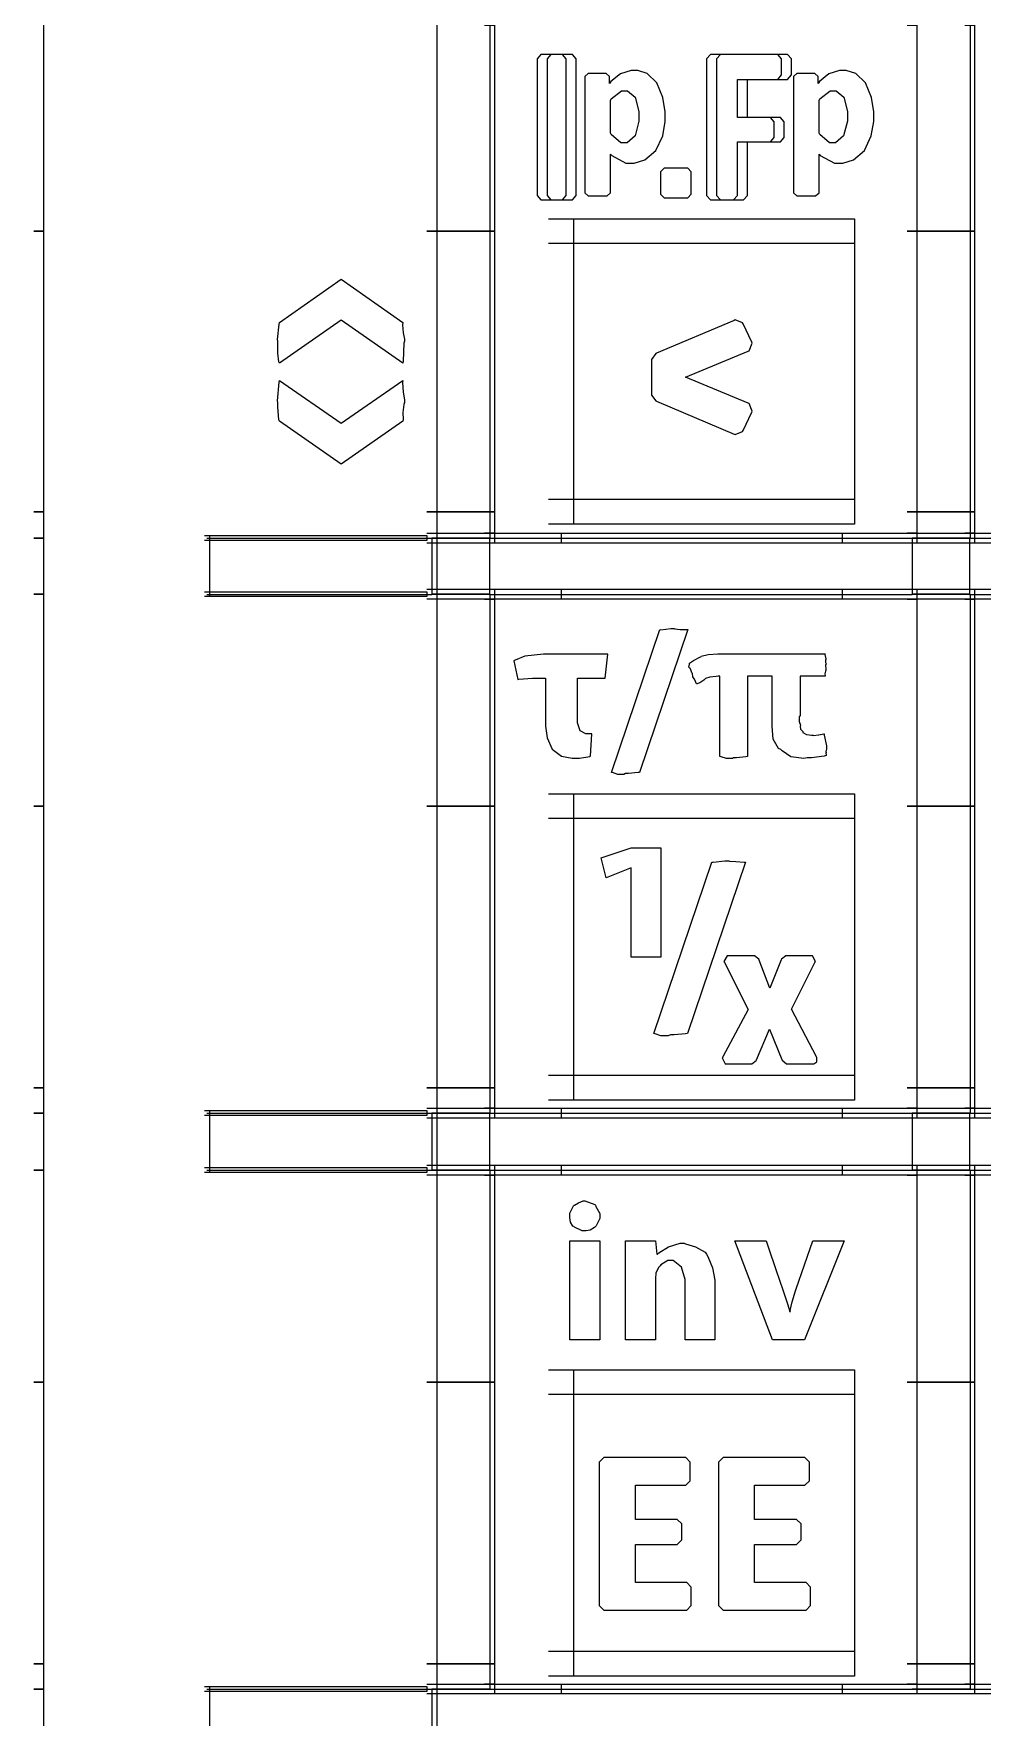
# Model space of a CAD drawing. Extents: x 1.97 to 9.39, y 0.66 to 7.28.
# Drawn here: x 5.895 to 7.222, y 3.086 to 5.441 of the extents above; entities that cross this region are included whole.
import ezdxf

# ---------------------------------------------------------------- set-up
doc = ezdxf.new("R2010")
doc.units = 0
doc.layers.get('0').update_dxf_attribs({"linetype": 'CONTINUOUS'})

msp = doc.modelspace()

# ---------------------------------------------------------------- linework, layer by layer
at = {"color": 0}
for points in [[(6.44515, 5.46669), (6.45904, 5.46669), (6.45904, 5.16461), (6.44515, 5.16461)], [(5.89513, 5.45975), (5.90901, 5.45975), (5.90901, 5.16461), (5.89513, 5.16461)], [(6.52572, 5.45281), (6.53961, 5.45281), (6.53961, 5.16461), (6.52572, 5.16461)], [(7.11664, 5.45281), (7.13053, 5.45281), (7.13053, 5.16461), (7.11664, 5.16461)], [(7.19721, 5.45281), (7.2111, 5.45281), (7.2111, 5.16461), (7.19721, 5.16461)], [(6.61529, 5.18197), (6.65001, 5.18197), (6.65001, 4.75489), (6.61529, 4.75489)], [(6.61529, 5.18197), (7.04308, 5.18197), (7.04308, 5.14725), (6.61529, 5.14725)], [(7.00836, 5.18197), (7.04308, 5.18197), (7.04308, 4.75489), (7.00836, 4.75489)], [(5.89513, 5.16461), (5.90901, 5.16461), (5.90901, 4.77225), (5.89513, 4.77225)], [(6.44515, 5.16461), (6.45904, 5.16461), (6.45904, 4.77225), (6.44515, 4.77225)], [(6.52572, 5.16461), (6.53961, 5.16461), (6.53961, 4.77225), (6.52572, 4.77225)], [(7.11664, 5.16461), (7.13053, 5.16461), (7.13053, 4.77225), (7.11664, 4.77225)], [(7.19721, 5.16461), (7.2111, 5.16461), (7.2111, 4.77225), (7.19721, 4.77225)], [(6.61529, 4.78961), (7.04308, 4.78961), (7.04308, 4.75489), (6.61529, 4.75489)], [(5.89513, 4.77225), (5.90901, 4.77225), (5.90901, 4.7354), (5.89513, 4.7354)], [(6.44515, 4.77225), (6.45904, 4.77225), (6.45904, 4.72846), (6.44515, 4.72846)], [(6.52572, 4.77225), (6.53961, 4.77225), (6.53961, 4.74235), (6.52572, 4.74235)], [(7.11664, 4.77225), (7.13053, 4.77225), (7.13053, 4.74235), (7.11664, 4.74235)], [(7.19721, 4.77225), (7.2111, 4.77225), (7.2111, 4.74235), (7.19721, 4.74235)], [(5.89513, 4.7354), (5.90901, 4.7354), (5.90901, 4.65696), (5.89513, 4.65696)], [(6.134, 4.73888), (6.14094, 4.73888), (6.14094, 4.65349), (6.134, 4.65349)], [(6.134, 4.73888), (6.44515, 4.73888), (6.44515, 4.73193), (6.134, 4.73193)], [(6.44515, 4.74235), (6.45904, 4.74235), (6.45904, 4.65001), (6.44515, 4.65001)], [(6.45904, 4.74235), (6.53961, 4.74235), (6.53961, 4.72846), (6.45904, 4.72846)], [(6.52572, 4.74235), (6.63265, 4.74235), (6.63265, 4.72846), (6.52572, 4.72846)], [(6.63265, 4.74235), (7.02572, 4.74235), (7.02572, 4.72846), (6.63265, 4.72846)], [(7.02572, 4.74235), (7.13053, 4.74235), (7.13053, 4.72846), (7.02572, 4.72846)], [(7.11664, 4.74235), (7.2111, 4.74235), (7.2111, 4.72846), (7.11664, 4.72846)], [(7.19721, 4.74235), (7.30208, 4.74235), (7.30208, 4.72846), (7.19721, 4.72846)], [(6.44515, 4.6639), (6.45904, 4.6639), (6.45904, 4.3604), (6.44515, 4.3604)], [(6.45904, 4.6639), (6.53961, 4.6639), (6.53961, 4.65001), (6.45904, 4.65001)], [(6.52572, 4.6639), (6.63265, 4.6639), (6.63265, 4.65001), (6.52572, 4.65001)], [(6.63265, 4.6639), (7.02572, 4.6639), (7.02572, 4.65001), (6.63265, 4.65001)], [(7.02572, 4.6639), (7.13053, 4.6639), (7.13053, 4.65001), (7.02572, 4.65001)], [(7.11664, 4.6639), (7.2111, 4.6639), (7.2111, 4.65001), (7.11664, 4.65001)], [(7.19721, 4.6639), (7.30208, 4.6639), (7.30208, 4.65001), (7.19721, 4.65001)], [(5.89513, 4.65696), (5.90901, 4.65696), (5.90901, 4.3604), (5.89513, 4.3604)], [(6.134, 4.66043), (6.44515, 4.66043), (6.44515, 4.65349), (6.134, 4.65349)], [(6.52572, 4.65001), (6.53961, 4.65001), (6.53961, 4.3604), (6.52572, 4.3604)], [(7.11664, 4.65001), (7.13053, 4.65001), (7.13053, 4.3604), (7.11664, 4.3604)], [(7.19721, 4.65001), (7.2111, 4.65001), (7.2111, 4.3604), (7.19721, 4.3604)], [(5.89513, 4.3604), (5.90901, 4.3604), (5.90901, 3.96669), (5.89513, 3.96669)], [(6.44515, 4.3604), (6.45904, 4.3604), (6.45904, 3.96669), (6.44515, 3.96669)], [(6.52572, 4.3604), (6.53961, 4.3604), (6.53961, 3.96669), (6.52572, 3.96669)], [(6.61529, 4.37776), (6.65001, 4.37776), (6.65001, 3.94933), (6.61529, 3.94933)], [(6.61529, 4.37776), (7.04308, 4.37776), (7.04308, 4.34304), (6.61529, 4.34304)], [(7.00836, 4.37776), (7.04308, 4.37776), (7.04308, 3.94933), (7.00836, 3.94933)], [(7.11664, 4.3604), (7.13053, 4.3604), (7.13053, 3.96669), (7.11664, 3.96669)], [(7.19721, 4.3604), (7.2111, 4.3604), (7.2111, 3.96669), (7.19721, 3.96669)], [(6.61529, 3.98406), (7.04308, 3.98406), (7.04308, 3.94933), (6.61529, 3.94933)], [(5.89513, 3.96669), (5.90901, 3.96669), (5.90901, 3.93126), (5.89513, 3.93126)], [(6.44515, 3.96669), (6.45904, 3.96669), (6.45904, 3.92432), (6.44515, 3.92432)], [(6.52572, 3.96669), (6.53961, 3.96669), (6.53961, 3.93821), (6.52572, 3.93821)], [(7.11664, 3.96669), (7.13053, 3.96669), (7.13053, 3.93821), (7.11664, 3.93821)], [(7.19721, 3.96669), (7.2111, 3.96669), (7.2111, 3.93821), (7.19721, 3.93821)], [(6.134, 3.93474), (6.14094, 3.93474), (6.14094, 3.84793), (6.134, 3.84793)], [(6.134, 3.93474), (6.44515, 3.93474), (6.44515, 3.92779), (6.134, 3.92779)], [(6.44515, 3.93821), (6.45904, 3.93821), (6.45904, 3.84446), (6.44515, 3.84446)], [(6.45904, 3.93821), (6.53961, 3.93821), (6.53961, 3.92432), (6.45904, 3.92432)], [(6.52572, 3.93821), (6.63265, 3.93821), (6.63265, 3.92432), (6.52572, 3.92432)], [(6.63265, 3.93821), (7.02572, 3.93821), (7.02572, 3.92432), (6.63265, 3.92432)], [(7.02572, 3.93821), (7.13053, 3.93821), (7.13053, 3.92432), (7.02572, 3.92432)], [(7.11664, 3.93821), (7.2111, 3.93821), (7.2111, 3.92432), (7.11664, 3.92432)], [(7.19721, 3.93821), (7.30208, 3.93821), (7.30208, 3.92432), (7.19721, 3.92432)], [(5.89513, 3.93126), (5.90901, 3.93126), (5.90901, 3.8514), (5.89513, 3.8514)], [(5.89513, 3.8514), (5.90901, 3.8514), (5.90901, 3.55485), (5.89513, 3.55485)], [(6.134, 3.85487), (6.44515, 3.85487), (6.44515, 3.84793), (6.134, 3.84793)], [(6.44515, 3.85835), (6.45904, 3.85835), (6.45904, 3.55485), (6.44515, 3.55485)], [(6.45904, 3.85835), (6.53961, 3.85835), (6.53961, 3.84446), (6.45904, 3.84446)], [(6.52572, 3.85835), (6.63265, 3.85835), (6.63265, 3.84446), (6.52572, 3.84446)], [(6.52572, 3.84446), (6.53961, 3.84446), (6.53961, 3.55485), (6.52572, 3.55485)], [(6.63265, 3.85835), (7.02572, 3.85835), (7.02572, 3.84446), (6.63265, 3.84446)], [(7.02572, 3.85835), (7.13053, 3.85835), (7.13053, 3.84446), (7.02572, 3.84446)], [(7.11664, 3.85835), (7.2111, 3.85835), (7.2111, 3.84446), (7.11664, 3.84446)], [(7.11664, 3.84446), (7.13053, 3.84446), (7.13053, 3.55485), (7.11664, 3.55485)], [(7.19721, 3.85835), (7.30208, 3.85835), (7.30208, 3.84446), (7.19721, 3.84446)], [(7.19721, 3.84446), (7.2111, 3.84446), (7.2111, 3.55485), (7.19721, 3.55485)], [(6.61529, 3.57221), (6.65001, 3.57221), (6.65001, 3.14378), (6.61529, 3.14378)], [(6.61529, 3.57221), (7.04308, 3.57221), (7.04308, 3.53749), (6.61529, 3.53749)], [(7.00836, 3.57221), (7.04308, 3.57221), (7.04308, 3.14378), (7.00836, 3.14378)], [(5.89513, 3.55485), (5.90901, 3.55485), (5.90901, 3.16114), (5.89513, 3.16114)], [(6.44515, 3.55485), (6.45904, 3.55485), (6.45904, 3.16114), (6.44515, 3.16114)], [(6.52572, 3.55485), (6.53961, 3.55485), (6.53961, 3.16114), (6.52572, 3.16114)], [(7.11664, 3.55485), (7.13053, 3.55485), (7.13053, 3.16114), (7.11664, 3.16114)], [(7.19721, 3.55485), (7.2111, 3.55485), (7.2111, 3.16114), (7.19721, 3.16114)], [(5.89513, 3.16114), (5.90901, 3.16114), (5.90901, 3.12571), (5.89513, 3.12571)], [(6.44515, 3.16114), (6.45904, 3.16114), (6.45904, 3.11876), (6.44515, 3.11876)], [(6.52572, 3.16114), (6.53961, 3.16114), (6.53961, 3.13265), (6.52572, 3.13265)], [(6.61529, 3.1785), (7.04308, 3.1785), (7.04308, 3.14378), (6.61529, 3.14378)], [(7.11664, 3.16114), (7.13053, 3.16114), (7.13053, 3.13265), (7.11664, 3.13265)], [(7.19721, 3.16114), (7.2111, 3.16114), (7.2111, 3.13265), (7.19721, 3.13265)], [(6.44515, 3.13265), (6.45904, 3.13265), (6.45904, 3.03961), (6.44515, 3.03961)], [(6.45904, 3.13265), (6.53961, 3.13265), (6.53961, 3.11876), (6.45904, 3.11876)], [(6.52572, 3.13265), (6.63265, 3.13265), (6.63265, 3.11876), (6.52572, 3.11876)], [(6.63265, 3.13265), (7.02572, 3.13265), (7.02572, 3.11876), (6.63265, 3.11876)], [(7.02572, 3.13265), (7.13053, 3.13265), (7.13053, 3.11876), (7.02572, 3.11876)], [(7.11664, 3.13265), (7.2111, 3.13265), (7.2111, 3.11876), (7.11664, 3.11876)], [(7.19721, 3.13265), (7.30208, 3.13265), (7.30208, 3.11876), (7.19721, 3.11876)], [(5.89513, 3.12571), (5.90901, 3.12571), (5.90901, 3.04656), (5.89513, 3.04656)], [(6.134, 3.12918), (6.14094, 3.12918), (6.14094, 3.04308), (6.134, 3.04308)], [(6.134, 3.12918), (6.44515, 3.12918), (6.44515, 3.12224), (6.134, 3.12224)]]:
    msp.add_lwpolyline(points, dxfattribs=at)
at = {"color": 254}
for points in [[(6.4521, 5.45975), (6.53331, 5.45975), (6.53331, 5.16461), (6.4521, 5.16461)], [(7.12358, 5.45975), (7.20486, 5.45975), (7.20486, 5.16461), (7.12358, 5.16461)], [(6.4521, 5.16461), (6.53331, 5.16461), (6.53331, 4.77225), (6.4521, 4.77225)], [(7.12358, 5.16461), (7.20486, 5.16461), (7.20486, 4.77225), (7.12358, 4.77225)], [(6.4521, 4.77225), (6.53331, 4.77225), (6.53331, 4.7354), (6.4521, 4.7354)], [(7.12358, 4.77225), (7.20486, 4.77225), (7.20486, 4.7354), (7.12358, 4.7354)], [(6.4521, 4.7354), (6.53267, 4.7354), (6.53267, 4.65696), (6.4521, 4.65696)], [(6.53267, 4.7354), (7.12358, 4.7354), (7.12358, 4.65625), (6.53267, 4.65625)], [(7.12358, 4.7354), (7.20415, 4.7354), (7.20415, 4.65696), (7.12358, 4.65696)], [(7.20415, 4.7354), (7.79372, 4.7354), (7.79372, 4.65625), (7.20415, 4.65625)], [(6.4521, 4.65696), (6.53331, 4.65696), (6.53331, 4.3604), (6.4521, 4.3604)], [(7.12358, 4.65696), (7.20486, 4.65696), (7.20486, 4.3604), (7.12358, 4.3604)], [(6.4521, 4.3604), (6.53331, 4.3604), (6.53331, 3.96669), (6.4521, 3.96669)], [(7.12358, 4.3604), (7.20486, 4.3604), (7.20486, 3.96669), (7.12358, 3.96669)], [(6.4521, 3.96669), (6.53331, 3.96669), (6.53331, 3.93126), (6.4521, 3.93126)], [(7.12358, 3.96669), (7.20486, 3.96669), (7.20486, 3.93126), (7.12358, 3.93126)], [(6.4521, 3.93126), (6.53267, 3.93126), (6.53267, 3.8514), (6.4521, 3.8514)], [(6.53267, 3.93126), (7.12358, 3.93126), (7.12358, 3.85069), (6.53267, 3.85069)], [(7.12358, 3.93126), (7.20415, 3.93126), (7.20415, 3.8514), (7.12358, 3.8514)], [(7.20415, 3.93126), (7.79372, 3.93126), (7.79372, 3.85069), (7.20415, 3.85069)], [(6.4521, 3.8514), (6.53331, 3.8514), (6.53331, 3.55485), (6.4521, 3.55485)], [(7.12358, 3.8514), (7.20486, 3.8514), (7.20486, 3.55485), (7.12358, 3.55485)], [(6.4521, 3.55485), (6.53331, 3.55485), (6.53331, 3.16114), (6.4521, 3.16114)], [(7.12358, 3.55485), (7.20486, 3.55485), (7.20486, 3.16114), (7.12358, 3.16114)], [(6.4521, 3.16114), (6.53331, 3.16114), (6.53331, 3.12571), (6.4521, 3.12571)], [(7.12358, 3.16114), (7.20486, 3.16114), (7.20486, 3.12571), (7.12358, 3.12571)], [(6.4521, 3.12571), (8.54372, 3.12571), (8.54372, 3.04585), (6.4521, 3.04585)]]:
    msp.add_lwpolyline(points, dxfattribs=at)
at = {"color": 142}
for points in [[(6.63314, 5.41189), (6.60612, 5.41189), (6.60439, 5.41189), (6.59918, 5.40582), (6.59918, 5.40375), (6.59918, 5.21653), (6.59918, 5.21451), (6.60439, 5.20833), (6.60612, 5.20833), (6.63314, 5.20833), (6.63487, 5.20833), (6.64008, 5.21451), (6.64008, 5.21653), (6.64008, 5.40375), (6.64008, 5.40582), (6.63487, 5.41189), (6.63314, 5.41189)], [(6.64703, 5.41189), (6.62001, 5.41189), (6.61828, 5.41189), (6.61307, 5.40582), (6.61307, 5.40375), (6.61307, 5.21653), (6.61307, 5.21451), (6.61828, 5.20833), (6.62001, 5.20833), (6.64703, 5.20833), (6.64876, 5.20833), (6.65397, 5.21451), (6.65397, 5.21653), (6.65397, 5.40375), (6.65397, 5.40582), (6.64876, 5.41189), (6.64703, 5.41189)], [(6.64703, 5.41189), (6.62001, 5.41189), (6.61828, 5.41189), (6.61307, 5.40582), (6.61307, 5.40375), (6.61307, 5.21653), (6.61307, 5.21451), (6.61828, 5.20833), (6.62001, 5.20833), (6.64703, 5.20833), (6.64876, 5.20833), (6.65397, 5.21451), (6.65397, 5.21653), (6.65397, 5.40375), (6.65397, 5.40582), (6.64876, 5.41189), (6.64703, 5.41189)], [(6.73557, 5.38943), (6.73058, 5.38943), (6.71565, 5.38471), (6.70236, 5.37414), (6.70047, 5.37121), (6.70047, 5.37935), (6.70047, 5.38086), (6.69575, 5.38536), (6.69417, 5.38536), (6.67236, 5.38536), (6.67079, 5.38536), (6.66607, 5.38086), (6.66607, 5.37935), (6.66607, 5.22), (6.66607, 5.21847), (6.67079, 5.21392), (6.67236, 5.21392), (6.69553, 5.21392), (6.6971, 5.21392), (6.70182, 5.21847), (6.70182, 5.22), (6.70182, 5.27246), (6.70367, 5.27051), (6.72353, 5.25982), (6.73019, 5.25982), (6.73514, 5.25982), (6.75011, 5.26438), (6.76531, 5.27735), (6.7749, 5.29775), (6.77832, 5.31793), (6.77832, 5.32465), (6.77832, 5.33143), (6.77528, 5.35161), (6.76671, 5.37201), (6.75325, 5.38493), (6.73996, 5.38943), (6.73557, 5.38943)], [(6.7214, 5.28797), (6.71647, 5.28797), (6.7029, 5.29981), (6.70182, 5.30192), (6.70182, 5.3476), (6.70296, 5.34983), (6.71729, 5.36111), (6.72206, 5.36111), (6.72564, 5.36111), (6.73639, 5.35183), (6.74143, 5.33197), (6.74143, 5.32531), (6.74143, 5.31842), (6.73622, 5.29775), (6.7251, 5.28797), (6.7214, 5.28797)], [(6.67562, 4.46149), (6.67421, 4.46149), (6.67111, 4.46149), (6.67008, 4.46149), (6.66743, 4.46149), (6.65944, 4.46565), (6.65549, 4.477), (6.65549, 4.48074), (6.65549, 4.53965), (6.69428, 4.53965), (6.69835, 4.57319), (6.61697, 4.57319), (6.60818, 4.57319), (6.58192, 4.57015), (6.56836, 4.56472), (6.56685, 4.56353), (6.57237, 4.5376), (6.57389, 4.53792), (6.59283, 4.53965), (6.59918, 4.53965), (6.61117, 4.53965), (6.61117, 4.47781), (6.61117, 4.47239), (6.61328, 4.45594), (6.62033, 4.44015), (6.6334, 4.43061), (6.64839, 4.42736), (6.65343, 4.42736), (6.65853, 4.42736), (6.6729, 4.43012), (6.67389, 4.43056), (6.67562, 4.46149)], [(6.68679, 3.78749), (6.68679, 3.78375), (6.68192, 3.77354), (6.68093, 3.77251), (6.67931, 3.77106), (6.67333, 3.76742), (6.66781, 3.76665), (6.66596, 3.76665), (6.66217, 3.76665), (6.65175, 3.77154), (6.65076, 3.77251), (6.64936, 3.77306), (6.64583, 3.77854), (6.64513, 3.78526), (6.64513, 3.78749), (6.64513, 3.79118), (6.65001, 3.80126), (6.65099, 3.80225), (6.65147, 3.80263), (6.6569, 3.80583), (6.66368, 3.80832), (6.66596, 3.80832), (6.66596, 3.80832), (6.67996, 3.80328), (6.68093, 3.80225), (6.68121, 3.80062), (6.68679, 3.79081), (6.68679, 3.78749)], [(6.68679, 3.61388), (6.64513, 3.61388), (6.64513, 3.75276), (6.68679, 3.75276), (6.68679, 3.61388)], [(6.72293, 3.61388), (6.72293, 3.70828), (6.72293, 3.7194), (6.72293, 3.74447), (6.72293, 3.75276), (6.7646, 3.75276), (6.76654, 3.73367), (6.76742, 3.73367), (6.76937, 3.73557), (6.78299, 3.74431), (6.79926, 3.74929), (6.80474, 3.74929), (6.80697, 3.74843), (6.8209, 3.74419), (6.83425, 3.73665), (6.83621, 3.7341), (6.83794, 3.73085), (6.84467, 3.71485), (6.84793, 3.69743), (6.84793, 3.69157), (6.84793, 3.61388), (6.80626, 3.61388), (6.80626, 3.69287), (6.80626, 3.69862), (6.80111, 3.71576), (6.78965, 3.72499), (6.78586, 3.72499), (6.78217, 3.72499), (6.77219, 3.71886), (6.77111, 3.71761), (6.76947, 3.71587), (6.7654, 3.70785), (6.7646, 3.69938), (6.7646, 3.69656), (6.7646, 3.61388), (6.72293, 3.61388)], [(6.87571, 3.75276), (6.91954, 3.75276), (6.92296, 3.74274), (6.93326, 3.71257), (6.94342, 3.68267), (6.94976, 3.66308), (6.95199, 3.65522), (6.9521, 3.65381), (6.9534, 3.65381), (6.95318, 3.65522), (6.95578, 3.66737), (6.96072, 3.68261), (6.96164, 3.68549), (6.98465, 3.75276), (7.02849, 3.75276), (6.97336, 3.61388), (6.92822, 3.61388), (6.87571, 3.75276)]]:
    msp.add_lwpolyline(points, close=True, dxfattribs=at)
at = {"color": 13}
for points in [[(6.94125, 5.3851), (6.94125, 5.40375), (6.94125, 5.40582), (6.93571, 5.41189), (6.93392, 5.41189), (6.84358, 5.41189), (6.84174, 5.41189), (6.83626, 5.40582), (6.83626, 5.40375), (6.83626, 5.21653), (6.83626, 5.21451), (6.84174, 5.20833), (6.84358, 5.20833), (6.87224, 5.20833), (6.87403, 5.20833), (6.87956, 5.21451), (6.87956, 5.21653), (6.87956, 5.28971), (6.92393, 5.28971), (6.92567, 5.28971), (6.93099, 5.29585), (6.93099, 5.29785), (6.93099, 5.31538), (6.93099, 5.31743), (6.92567, 5.32357), (6.92393, 5.32357), (6.87956, 5.32357), (6.87956, 5.3769), (6.93392, 5.3769), (6.93571, 5.3769), (6.94125, 5.38308), (6.94125, 5.3851)], [(6.94125, 5.3851), (6.94125, 5.40375), (6.94125, 5.40582), (6.93571, 5.41189), (6.93392, 5.41189), (6.84358, 5.41189), (6.84174, 5.41189), (6.83626, 5.40582), (6.83626, 5.40375), (6.83626, 5.21653), (6.83626, 5.21451), (6.84174, 5.20833), (6.84358, 5.20833), (6.87224, 5.20833), (6.87403, 5.20833), (6.87956, 5.21451), (6.87956, 5.21653), (6.87956, 5.28971), (6.92393, 5.28971), (6.92567, 5.28971), (6.93099, 5.29585), (6.93099, 5.29785), (6.93099, 5.31538), (6.93099, 5.31743), (6.92567, 5.32357), (6.92393, 5.32357), (6.87956, 5.32357), (6.87956, 5.3769), (6.93392, 5.3769), (6.93571, 5.3769), (6.94125, 5.38308), (6.94125, 5.3851)], [(6.95514, 5.3851), (6.95514, 5.40375), (6.95514, 5.40582), (6.9496, 5.41189), (6.94781, 5.41189), (6.85747, 5.41189), (6.85563, 5.41189), (6.85015, 5.40582), (6.85015, 5.40375), (6.85015, 5.21653), (6.85015, 5.21451), (6.85563, 5.20833), (6.85747, 5.20833), (6.88612, 5.20833), (6.88792, 5.20833), (6.89344, 5.21451), (6.89344, 5.21653), (6.89344, 5.28971), (6.93782, 5.28971), (6.93956, 5.28971), (6.94488, 5.29585), (6.94488, 5.29785), (6.94488, 5.31538), (6.94488, 5.31743), (6.93956, 5.32357), (6.93782, 5.32357), (6.89344, 5.32357), (6.89344, 5.3769), (6.94781, 5.3769), (6.9496, 5.3769), (6.95514, 5.38308), (6.95514, 5.3851)], [(7.02724, 5.38943), (7.02225, 5.38943), (7.00732, 5.38471), (6.99403, 5.37414), (6.99214, 5.37121), (6.99214, 5.37935), (6.99214, 5.38086), (6.98742, 5.38536), (6.98583, 5.38536), (6.96403, 5.38536), (6.96246, 5.38536), (6.95774, 5.38086), (6.95774, 5.37935), (6.95774, 5.22), (6.95774, 5.21847), (6.96246, 5.21392), (6.96403, 5.21392), (6.98719, 5.21392), (6.98876, 5.21392), (6.99349, 5.21847), (6.99349, 5.22), (6.99349, 5.27246), (6.99533, 5.27051), (7.01519, 5.25982), (7.02186, 5.25982), (7.02681, 5.25982), (7.04178, 5.26438), (7.05697, 5.27735), (7.06657, 5.29775), (7.06999, 5.31793), (7.06999, 5.32465), (7.06999, 5.33143), (7.06694, 5.35161), (7.05838, 5.37201), (7.04492, 5.38493), (7.03163, 5.38943), (7.02724, 5.38943)], [(7.01307, 5.28797), (7.00814, 5.28797), (6.99457, 5.29981), (6.99349, 5.30192), (6.99349, 5.3476), (6.99463, 5.34983), (7.00896, 5.36111), (7.01372, 5.36111), (7.01731, 5.36111), (7.02806, 5.35183), (7.0331, 5.33197), (7.0331, 5.32531), (7.0331, 5.31842), (7.02789, 5.29775), (7.01676, 5.28797), (7.01307, 5.28797)], [(6.85499, 4.54204), (6.8526, 4.54204), (6.84988, 4.54199), (6.84099, 4.54096), (6.83496, 4.53879), (6.83371, 4.53814), (6.83219, 4.53668), (6.82682, 4.53315), (6.82379, 4.5319), (6.82329, 4.53142), (6.82226, 4.53163), (6.8195, 4.53814), (6.81917, 4.53879), (6.81896, 4.53874), (6.817, 4.54144), (6.81635, 4.54606), (6.81614, 4.5466), (6.81581, 4.54671), (6.81386, 4.5524), (6.81375, 4.5529), (6.81342, 4.55279), (6.81153, 4.55464), (6.81256, 4.55903), (6.81244, 4.55962), (6.8125, 4.56022), (6.81803, 4.5644), (6.82667, 4.56874), (6.82829, 4.56939), (6.82883, 4.57004), (6.8386, 4.57243), (6.85183, 4.57351), (6.85628, 4.57351), (7.0019, 4.57351), (7.00151, 4.57243), (7.00293, 4.56651), (7.00299, 4.56592), (7.00256, 4.56483), (7.00239, 4.56119), (7.00342, 4.55957), (7.00342, 4.55897), (7.00276, 4.558), (7.00304, 4.55149), (7.00299, 4.55072), (7.00244, 4.54949), (7.00168, 4.54531), (7.00201, 4.54281), (7.0019, 4.54204), (6.96696, 4.54204), (6.96696, 4.48714), (6.96593, 4.48562), (6.96556, 4.47906), (6.96767, 4.47396), (6.96783, 4.47304), (6.96718, 4.47239), (6.96739, 4.46821), (6.97054, 4.46533), (6.97086, 4.46479), (6.97097, 4.46371), (6.97592, 4.46089), (6.97651, 4.46067), (6.97651, 4.46067), (6.98301, 4.45958), (6.98519, 4.45958), (6.98562, 4.45942), (6.99278, 4.46012), (6.99343, 4.46024), (6.99343, 4.46024), (7.00006, 4.46143), (7.0006, 4.46153), (7.00076, 4.45958), (7.00407, 4.44461), (7.00407, 4.43961), (7.00364, 4.43892), (7.00293, 4.43631), (7.00385, 4.43571), (7.00385, 4.43549), (7.00325, 4.43485), (7.00364, 4.43158), (7.00364, 4.43115), (7.00082, 4.43056), (6.98307, 4.42811), (6.97715, 4.42811), (6.97217, 4.42714), (6.9541, 4.42958), (6.942, 4.43788), (6.94006, 4.43983), (6.9369, 4.44103), (6.92936, 4.45421), (6.92811, 4.47244), (6.92811, 4.47846), (6.92811, 4.54204), (6.89361, 4.54204), (6.89361, 4.42985), (6.89117, 4.42958), (6.87831, 4.42811), (6.87408, 4.42811), (6.87229, 4.42714), (6.86431, 4.42708), (6.85661, 4.42958), (6.85499, 4.42985), (6.85499, 4.54204)]]:
    msp.add_lwpolyline(points, close=True, dxfattribs=at)
at = {"color": 0}
for points in [[(6.77886, 5.21104), (6.80817, 5.21104), (6.80985, 5.21104), (6.81489, 5.21631), (6.81489, 5.21804), (6.81489, 5.24576), (6.81489, 5.2475), (6.80985, 5.25256), (6.80817, 5.25256), (6.77886, 5.25256), (6.77707, 5.25256), (6.77186, 5.2475), (6.77186, 5.24576), (6.77186, 5.21804), (6.77186, 5.21631), (6.77707, 5.21104), (6.77886, 5.21104)], [(6.88732, 4.8859), (6.89936, 4.91157), (6.90001, 4.91297), (6.89578, 4.92356), (6.89432, 4.92421), (6.80664, 4.96024), (6.89432, 4.99658), (6.89578, 4.99718), (6.90001, 5.00782), (6.89936, 5.00922), (6.88732, 5.03489), (6.88661, 5.03635), (6.87608, 5.04058), (6.87468, 5.03988), (6.76633, 4.99387), (6.76514, 4.99338), (6.759, 4.98525), (6.759, 4.98253), (6.759, 4.93821), (6.759, 4.93539), (6.76514, 4.9274), (6.76633, 4.92686), (6.87468, 4.88092), (6.87608, 4.88026), (6.88661, 4.8845), (6.88732, 4.8859)], [(6.88732, 4.8859), (6.89936, 4.91157), (6.90001, 4.91297), (6.89578, 4.92356), (6.89432, 4.92421), (6.80664, 4.96024), (6.89432, 4.99658), (6.89578, 4.99718), (6.90001, 5.00782), (6.89936, 5.00922), (6.88732, 5.03489), (6.88661, 5.03635), (6.87608, 5.04058), (6.87468, 5.03988), (6.76633, 4.99387), (6.76514, 4.99338), (6.759, 4.98525), (6.759, 4.98253), (6.759, 4.93821), (6.759, 4.93539), (6.76514, 4.9274), (6.76633, 4.92686), (6.87468, 4.88092), (6.87608, 4.88026), (6.88661, 4.8845), (6.88732, 4.8859)], [(6.88732, 4.8859), (6.89936, 4.91157), (6.90001, 4.91297), (6.89578, 4.92356), (6.89432, 4.92421), (6.80664, 4.96024), (6.89432, 4.99658), (6.89578, 4.99718), (6.90001, 5.00782), (6.89936, 5.00922), (6.88732, 5.03489), (6.88661, 5.03635), (6.87608, 5.04058), (6.87468, 5.03988), (6.76633, 4.99387), (6.76514, 4.99338), (6.759, 4.98525), (6.759, 4.98253), (6.759, 4.93821), (6.759, 4.93539), (6.76514, 4.9274), (6.76633, 4.92686), (6.87468, 4.88092), (6.87608, 4.88026), (6.88661, 4.8845), (6.88732, 4.8859)], [(6.77072, 4.60732), (6.77235, 4.60721), (6.78624, 4.60906), (6.7909, 4.60906), (6.79183, 4.60851), (6.79943, 4.60775), (6.80854, 4.60764), (6.81022, 4.60732), (6.74251, 4.40767), (6.74078, 4.40739), (6.72726, 4.40593), (6.72276, 4.40593), (6.72043, 4.40494), (6.71197, 4.40489), (6.70486, 4.40739), (6.70324, 4.40767), (6.77072, 4.60732)], [(6.77225, 4.14931), (6.73058, 4.14931), (6.73058, 4.27431), (6.69586, 4.26042), (6.68892, 4.28819), (6.73058, 4.30208), (6.77225, 4.30208), (6.77225, 4.14931)], [(6.84343, 4.28196), (6.84532, 4.28207), (6.86176, 4.28413), (6.86729, 4.28413), (6.86817, 4.28369), (6.87728, 4.28288), (6.88867, 4.28233), (6.89074, 4.28196), (6.80935, 4.04237), (6.80658, 4.04204), (6.7909, 4.04042), (6.78569, 4.04042), (6.78267, 4.03944), (6.77246, 4.03944), (6.76426, 4.04204), (6.76226, 4.04237), (6.84343, 4.28196)], [(6.86361, 4), (6.89735, 4), (6.89947, 4), (6.90543, 4.00489), (6.90587, 4.00586), (6.92437, 4.04861), (6.94162, 4.00613), (6.94206, 4.0051), (6.94808, 4), (6.95008, 4), (6.98486, 4), (6.98628, 4), (6.99061, 4.00282), (6.99056, 4.00836), (6.98986, 4.00971), (6.95486, 4.07639), (6.98785, 4.14193), (6.9885, 4.14333), (6.98426, 4.15136), (6.98286, 4.15136), (6.94911, 4.15136), (6.94694, 4.15136), (6.94103, 4.14665), (6.9406, 4.14556), (6.92458, 4.10612), (6.90961, 4.14529), (6.90924, 4.14643), (6.9031, 4.15136), (6.9011, 4.15136), (6.86637, 4.15136), (6.86501, 4.15136), (6.86046, 4.14333), (6.86111, 4.14193), (6.89437, 4.07611), (6.85889, 4.00971), (6.85813, 4.00836), (6.86219, 4), (6.86361, 4)], [(6.86361, 4), (6.89735, 4), (6.89947, 4), (6.90543, 4.00489), (6.90587, 4.00586), (6.92437, 4.04861), (6.94162, 4.00613), (6.94206, 4.0051), (6.94808, 4), (6.95008, 4), (6.98486, 4), (6.98628, 4), (6.99061, 4.00282), (6.99056, 4.00836), (6.98986, 4.00971), (6.95486, 4.07639), (6.98785, 4.14193), (6.9885, 4.14333), (6.98426, 4.15136), (6.98286, 4.15136), (6.94911, 4.15136), (6.94694, 4.15136), (6.94103, 4.14665), (6.9406, 4.14556), (6.92458, 4.10612), (6.90961, 4.14529), (6.90924, 4.14643), (6.9031, 4.15136), (6.9011, 4.15136), (6.86637, 4.15136), (6.86501, 4.15136), (6.86046, 4.14333), (6.86111, 4.14193), (6.89437, 4.07611), (6.85889, 4.00971), (6.85813, 4.00836), (6.86219, 4), (6.86361, 4)], [(6.86361, 4), (6.89735, 4), (6.89947, 4), (6.90543, 4.00489), (6.90587, 4.00586), (6.92437, 4.04861), (6.94162, 4.00613), (6.94206, 4.0051), (6.94808, 4), (6.95008, 4), (6.98486, 4), (6.98628, 4), (6.99061, 4.00282), (6.99056, 4.00836), (6.98986, 4.00971), (6.95486, 4.07639), (6.98785, 4.14193), (6.9885, 4.14333), (6.98426, 4.15136), (6.98286, 4.15136), (6.94911, 4.15136), (6.94694, 4.15136), (6.94103, 4.14665), (6.9406, 4.14556), (6.92458, 4.10612), (6.90961, 4.14529), (6.90924, 4.14643), (6.9031, 4.15136), (6.9011, 4.15136), (6.86637, 4.15136), (6.86501, 4.15136), (6.86046, 4.14333), (6.86111, 4.14193), (6.89437, 4.07611), (6.85889, 4.00971), (6.85813, 4.00836), (6.86219, 4), (6.86361, 4)], [(6.69476, 3.23611), (6.80658, 3.23611), (6.80865, 3.23611), (6.81489, 3.24257), (6.81489, 3.24468), (6.81489, 3.26606), (6.81489, 3.26824), (6.80865, 3.27462), (6.80658, 3.27462), (6.73665, 3.27462), (6.73665, 3.32781), (6.79318, 3.32781), (6.79531, 3.32781), (6.80171, 3.33421), (6.80171, 3.33632), (6.80171, 3.35465), (6.80171, 3.35672), (6.79531, 3.3629), (6.79318, 3.3629), (6.73665, 3.3629), (6.73665, 3.41086), (6.80507, 3.41086), (6.80713, 3.41086), (6.81332, 3.4171), (6.81332, 3.41917), (6.81332, 3.44081), (6.81332, 3.44299), (6.80713, 3.44937), (6.80507, 3.44937), (6.69476, 3.44937), (6.6926, 3.44937), (6.68619, 3.44299), (6.68619, 3.44081), (6.68619, 3.24468), (6.68619, 3.24257), (6.6926, 3.23611), (6.69476, 3.23611)], [(6.86143, 3.23611), (6.97325, 3.23611), (6.97532, 3.23611), (6.98156, 3.24257), (6.98156, 3.24468), (6.98156, 3.26606), (6.98156, 3.26824), (6.97532, 3.27462), (6.97325, 3.27462), (6.90332, 3.27462), (6.90332, 3.32781), (6.95985, 3.32781), (6.96197, 3.32781), (6.96837, 3.33421), (6.96837, 3.33632), (6.96837, 3.35465), (6.96837, 3.35672), (6.96197, 3.3629), (6.95985, 3.3629), (6.90332, 3.3629), (6.90332, 3.41086), (6.97174, 3.41086), (6.97379, 3.41086), (6.97999, 3.4171), (6.97999, 3.41917), (6.97999, 3.44081), (6.97999, 3.44299), (6.97379, 3.44937), (6.97174, 3.44937), (6.86143, 3.44937), (6.85926, 3.44937), (6.85286, 3.44299), (6.85286, 3.44081), (6.85286, 3.24468), (6.85286, 3.24257), (6.85926, 3.23611), (6.86143, 3.23611)]]:
    msp.add_lwpolyline(points, close=True, dxfattribs=at)
at = {"color": 7}
msp.add_lwpolyline([(6.32497, 5.0401), (6.23882, 4.98019), (6.23801, 4.98172), (6.23643, 4.99382), (6.23643, 5.00657), (6.23643, 5.01079), (6.23622, 5.01303), (6.23839, 5.03478), (6.23882, 5.03683), (6.32497, 5.0976), (6.41135, 5.03683), (6.41086, 5.03369), (6.41178, 5.02251), (6.41374, 5.01372), (6.41374, 5.01079), (6.41265, 5.00814), (6.41174, 4.98269), (6.41135, 4.98019), (6.32497, 5.0401)], close=True, dxfattribs=at)
at = {"color": 14}
msp.add_lwpolyline([(6.32497, 4.83854), (6.23882, 4.89908), (6.23801, 4.90056), (6.23643, 4.919), (6.23643, 4.92513), (6.23622, 4.92736), (6.23839, 4.95344), (6.23882, 4.95594), (6.32497, 4.89606), (6.41135, 4.95594), (6.41086, 4.95275), (6.41178, 4.93967), (6.41374, 4.92876), (6.41374, 4.92513), (6.41265, 4.92242), (6.41151, 4.91108), (6.41174, 4.90115), (6.41135, 4.89908), (6.32497, 4.83854)], close=True, dxfattribs=at)
at = {"color": 7}
for points in [[(6.13747, 4.7354), (6.4521, 4.7354), (6.4521, 4.65625), (6.13747, 4.65625)], [(6.13747, 3.93126), (6.4521, 3.93126), (6.4521, 3.85069), (6.13747, 3.85069)], [(6.13747, 3.12571), (6.4521, 3.12571), (6.4521, 3.04585), (6.13747, 3.04585)]]:
    msp.add_lwpolyline(points, dxfattribs=at)

doc.saveas('drawing.dxf')
